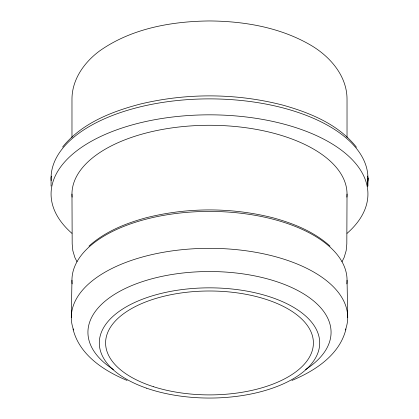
<?xml version="1.0" encoding="UTF-8"?>
<svg xmlns="http://www.w3.org/2000/svg" width="419" height="419" viewBox="0 0 419 419"><rect width="100%" height="100%" fill="white"/><g stroke="black" fill="none" stroke-linecap="round" stroke-linejoin="round"><path stroke-width="0.63" d="M71.974 194.044L72.183 243.989L72.843 250.719L74.823 257.381L77.007 261.739M71.298 317.424L71.953 280.201M367.583 186.272L367.929 178.091A6.133 5.316 0 0 0 367.442 176.022M367.772 181.626L367.929 178.091L367.929 186.067M345.989 328.967C339.704 354.893 315.088 370.825 291.891 380.462M341.998 261.739L344.177 257.381L346.157 250.719L346.817 243.989L347.026 194.044M62.593 147.059C81.375 123.621 110.595 111.983 138.82 104.446L139.763 104.19C186.502 92.861 236.086 93.076 282.673 105.085L283.658 105.352C310.704 113.036 338.693 124.569 356.517 147.315M88.985 246.11C104.729 231.864 124.857 223.662 145.084 218.058L145.55 217.922C187.272 207.253 231.728 207.253 273.445 217.922L273.916 218.058C294.138 223.662 314.271 231.864 330.015 246.11M127.109 380.462C103.912 370.825 79.296 354.893 73.011 328.962M347.052 280.201L347.707 317.424M347.026 137.458L347.026 98.894C346.885 75.991 330.382 56.968 311.636 45.702C280.981 27.523 244.738 21.222 209.5 20.95C171.324 21.338 131.372 28.482 99.638 50.914C84.366 62.169 72.084 79.317 71.974 98.894L71.974 137.458M51.071 186.073L51.071 178.096A6.138 5.316 0 0 1 51.5 176.137M71.942 233.346A158.429 79.217 0 0 1 209.5 114.832A158.429 79.217 0 0 1 347.058 233.346M51.155 180.683A158.429 79.217 0 0 1 209.5 98.879A158.429 79.217 0 0 1 367.845 180.683M72.11 197.139A137.526 68.763 0 0 1 209.505 125.281A137.526 68.763 0 0 1 346.89 197.139M73.603 329.999A138.202 69.104 0 0 1 209.5 248.32A138.202 69.104 0 0 1 345.397 329.999M113.455 369.574A121.562 60.781 0 0 1 127.214 287.57A121.562 60.781 0 0 1 291.792 287.575A121.562 60.781 0 0 1 305.54 369.579M72.152 283.909A137.552 68.774 0 0 1 209.5 211.422A137.552 68.774 0 0 1 346.848 283.909M153.673 386.763A103.902 51.951 0 0 0 313.302 345.214A103.902 51.951 0 0 0 161.524 296.867A103.902 51.951 0 0 0 153.673 386.763M146.535 388.172A110.207 55.104 0 0 0 319.315 347.602A110.207 55.104 0 0 0 162.656 293.07A110.207 55.104 0 0 0 146.535 388.172"/></g></svg>
